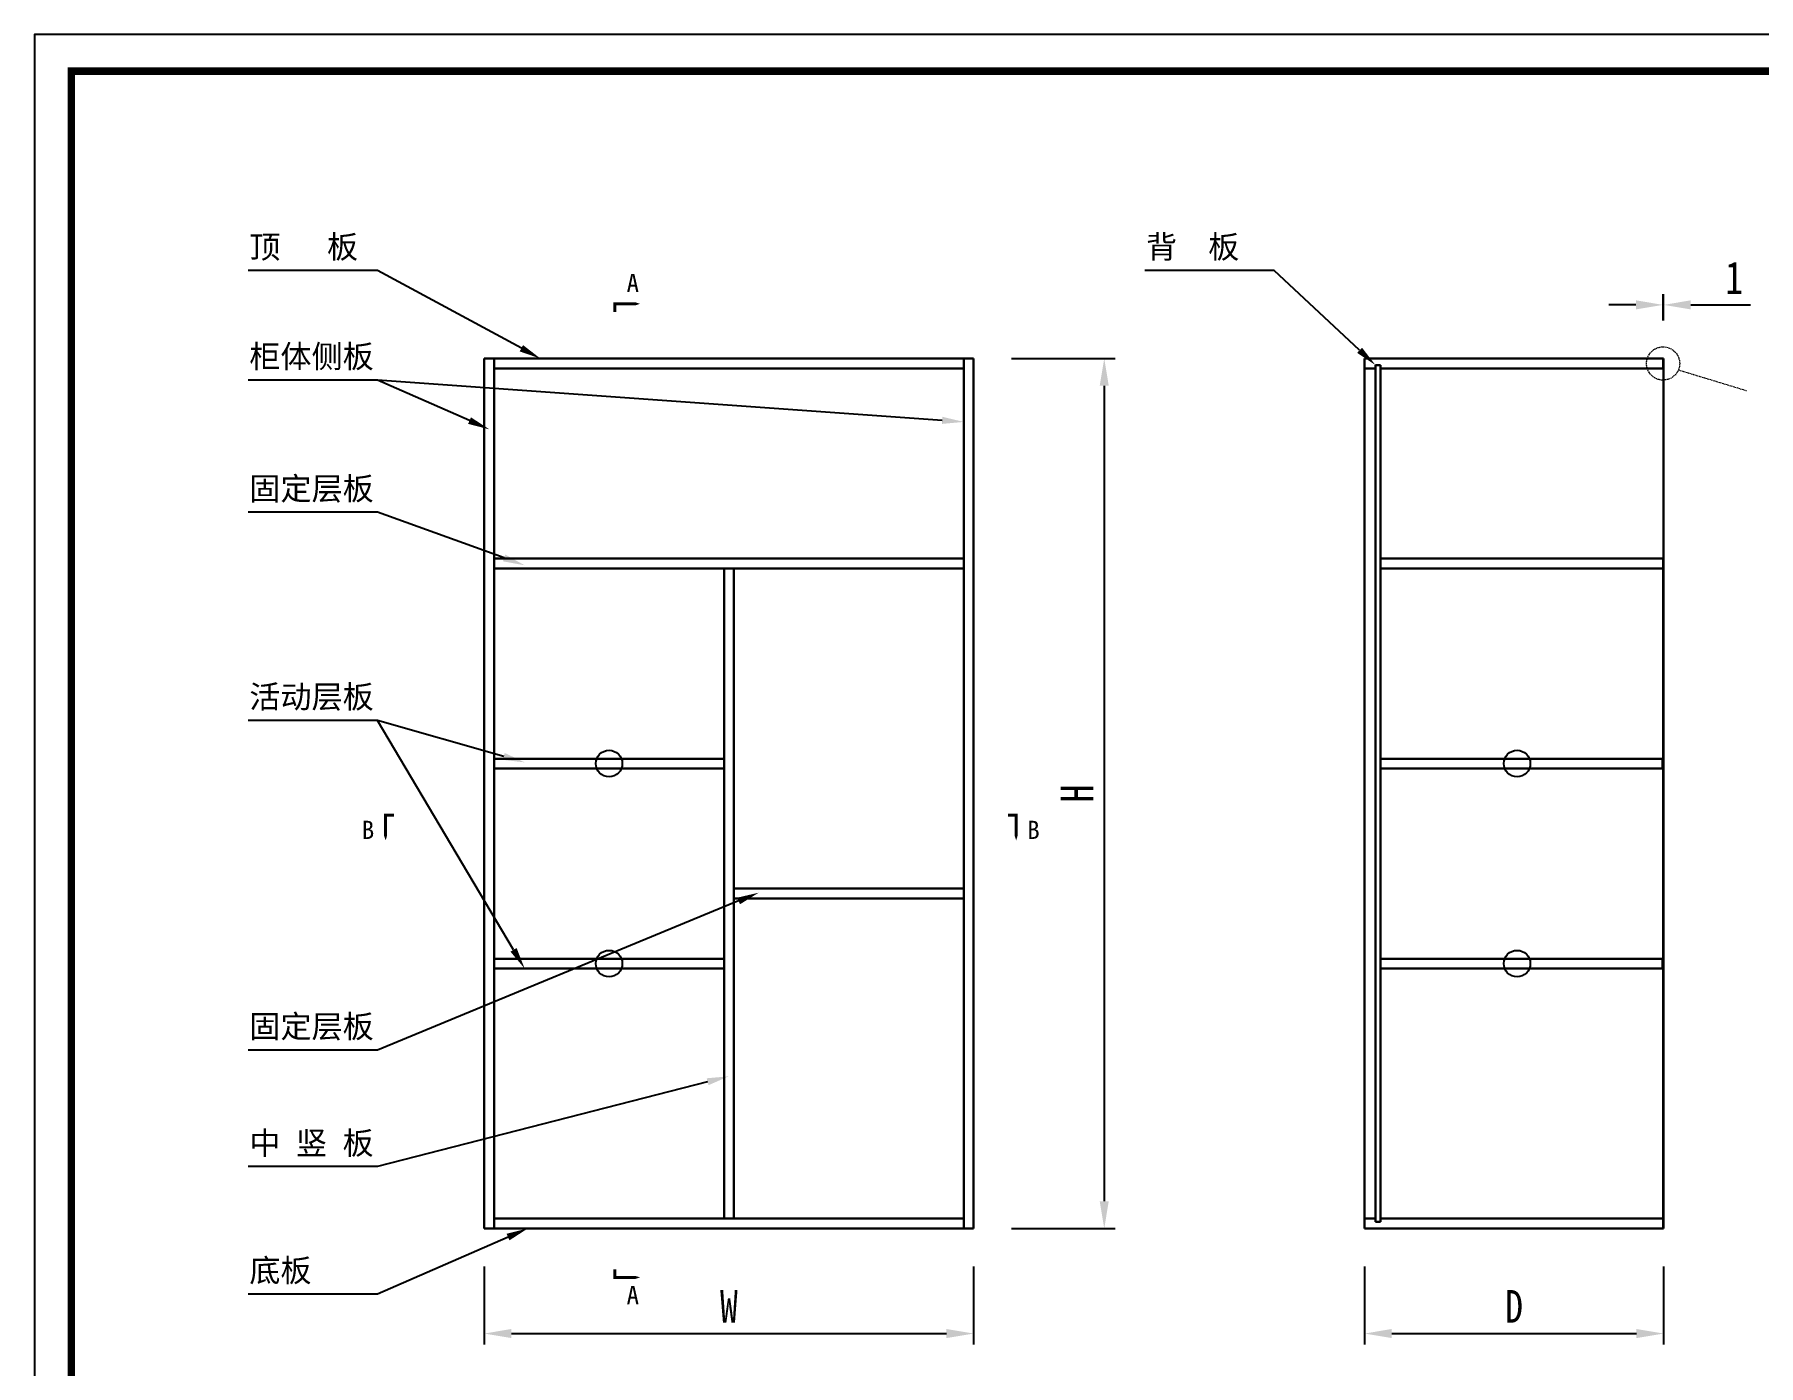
# Model space of a CAD drawing. Header units: millimetres. Extents: x 0 to 1097966, y -63096 to 223085.
# Drawn here: x 337985.2 to 338302.3, y -53772.5 to -53527.7 of the extents above; entities that cross this region are included whole.
import ezdxf
from ezdxf import colors
from ezdxf.entities.mleader import LeaderData, LeaderLine
from ezdxf.math import Vec2, Vec3

# ---------------------------------------------------------------- set-up
doc = ezdxf.new("R2010")
doc.units = ezdxf.units.MM
doc.linetypes.add('DASH', pattern=[0.35, 0.25, -0.1])
doc.styles.get("Standard").update_dxf_attribs({"font": 'arial.ttf'})
doc.styles.add('TEXT', font='', dxfattribs={"width": 0.8})
doc.styles.add('宋体', font='')
doc.styles.get('TEXT').set_extended_font_data('SimSun')
doc.styles.get('宋体').set_extended_font_data('SimSun')
doc.dimstyles.new('副本 (2) (2) ISO-25', dxfattribs={"dimtxt": 18, "dimasz": 13, "dimexe": 6, "dimexo": 12, "dimgap": 6, "dimtad": 1, "dimtxsty": 'TEXT', "dimcen": 2.5, "dimclrd": 5, "dimclre": 5, "dimclrt": 5, "dimadec": 0, "dimazin": 0, "dimtfac": 1, "dimtmove": 0, "dimatfit": 3, "dimldrblk": 'BOXFILLED', "dimfxl": 1.25, "dimarcsym": 0})

# ---------------------------------------------------------------- blocks, each defined once
blk = doc.blocks.new('*D331')
at = {"color": 5, "lineweight": -2, "transparency": 16777216}
for p, q in [((338067.94, -53754.29), (338067.94, -53768.64)), ((338157.94, -53754.29), (338157.94, -53768.64)), ((338072.94, -53766.64), (338152.94, -53766.64))]:
    blk.add_line(p, q, dxfattribs=at)
at = {"color": 5, "transparency": 16777216}
for points in [[(338072.94, -53765.8), (338072.94, -53767.47), (338067.94, -53766.64)], [(338152.94, -53765.8), (338152.94, -53767.47), (338157.94, -53766.64)]]:
    blk.add_solid(points, dxfattribs=at)
at = {"layer": 'Defpoints', "color": 0, "transparency": 16777216}
for p in [(338067.94, -53747.29), (338157.94, -53747.29), (338157.94, -53766.64)]:
    blk.add_point(p, dxfattribs=at)
at = {"color": 5, "transparency": 16777216, "insert": (338112.94, -53761.64), "char_height": 6, "attachment_point": 5, "style": 'TEXT'}
blk.add_mtext('W', dxfattribs=at)
blk = doc.blocks.new('_BoxFilled')
at = {"color": 0, "linetype": 'ByBlock', "lineweight": -2}
blk.add_line((-0.5, 0), (-1, 0), dxfattribs=at)
at = {"color": 0, "linetype": 'ByBlock'}
blk.add_solid([(-0.5, 0.5), (0.5, 0.5), (-0.5, -0.5), (0.5, -0.5)], dxfattribs=at)
blk = doc.blocks.new('*D332')
at = {"color": 5, "lineweight": -2, "transparency": 16777216}
for p, q in [((338229.85, -53754.29), (338229.85, -53768.64)), ((338284.85, -53754.29), (338284.85, -53768.64)), ((338234.85, -53766.64), (338279.85, -53766.64))]:
    blk.add_line(p, q, dxfattribs=at)
at = {"color": 5, "transparency": 16777216}
for points in [[(338234.85, -53765.8), (338234.85, -53767.47), (338229.85, -53766.64)], [(338279.85, -53765.8), (338279.85, -53767.47), (338284.85, -53766.64)]]:
    blk.add_solid(points, dxfattribs=at)
at = {"layer": 'Defpoints', "color": 0, "transparency": 16777216}
for p in [(338229.85, -53747.29), (338284.85, -53747.29), (338284.85, -53766.64)]:
    blk.add_point(p, dxfattribs=at)
at = {"color": 5, "transparency": 16777216, "insert": (338257.35, -53761.64), "char_height": 6, "attachment_point": 5, "style": 'TEXT'}
blk.add_mtext('D', dxfattribs=at)
blk = doc.blocks.new('*D333')
at = {"color": 5, "lineweight": -2, "transparency": 16777216}
for p, q in [((338164.94, -53587.29), (338183.97, -53587.29)), ((338181.97, -53592.29), (338181.97, -53742.29)), ((338164.94, -53747.29), (338183.97, -53747.29))]:
    blk.add_line(p, q, dxfattribs=at)
at = {"color": 5, "transparency": 16777216}
for points in [[(338181.13, -53592.29), (338182.8, -53592.29), (338181.97, -53587.29)], [(338181.13, -53742.29), (338182.8, -53742.29), (338181.97, -53747.29)]]:
    blk.add_solid(points, dxfattribs=at)
at = {"layer": 'Defpoints', "color": 0, "transparency": 16777216}
for p in [(338157.94, -53587.29), (338157.94, -53747.29), (338181.97, -53747.29)]:
    blk.add_point(p, dxfattribs=at)
at = {"color": 5, "transparency": 16777216, "insert": (338176.97, -53667.29), "char_height": 6, "attachment_point": 5, "rotation": 90, "style": 'TEXT'}
blk.add_mtext('H', dxfattribs=at)
blk = doc.blocks.new('*D337')
at = {"color": 5, "lineweight": -2, "transparency": 16777216}
for p, q in [((338279.75, -53577.41), (338274.75, -53577.41)), ((338284.75, -53580.29), (338284.75, -53575.41)), ((338284.75, -53577.41), (338284.85, -53577.41)), ((338284.85, -53580.29), (338284.85, -53575.41)), ((338289.85, -53577.41), (338300.8, -53577.41))]:
    blk.add_line(p, q, dxfattribs=at)
at = {"color": 5, "transparency": 16777216}
for points in [[(338279.75, -53576.57), (338279.75, -53578.24), (338284.75, -53577.41)], [(338289.85, -53576.57), (338289.85, -53578.24), (338284.85, -53577.41)]]:
    blk.add_solid(points, dxfattribs=at)
at = {"layer": 'Defpoints', "color": 0, "transparency": 16777216}
for p in [(338284.85, -53577.41), (338284.75, -53587.29), (338284.85, -53587.29)]:
    blk.add_point(p, dxfattribs=at)
at = {"color": 5, "transparency": 16777216, "insert": (338297.83, -53572.41), "char_height": 6, "attachment_point": 5, "style": 'TEXT'}
blk.add_mtext('1', dxfattribs=at)

msp = doc.modelspace()

# ---------------------------------------------------------------- linework, layer by layer
at = {"lineweight": 30}
for p, q in [((338067.937, -53587.291), (338067.937, -53747.291)), ((338067.937, -53587.291), (338157.937, -53587.291)), ((338069.737, -53587.291), (338069.737, -53747.291)), ((338156.137, -53587.291), (338156.137, -53747.291)), ((338157.937, -53587.291), (338157.937, -53747.291)), ((338229.854, -53587.291), (338229.854, -53747.291)), ((338229.854, -53587.291), (338284.854, -53587.291)), ((338284.754, -53587.291), (338284.754, -53589.091)), ((338284.854, -53587.291), (338284.854, -53747.291)), ((338069.737, -53589.091), (338156.137, -53589.091)), ((338229.854, -53589.091), (338231.854, -53589.091)), ((338231.854, -53588.491), (338231.854, -53746.091)), ((338231.854, -53588.491), (338232.754, -53588.491)), ((338232.754, -53588.491), (338232.754, -53746.091)), ((338232.754, -53589.091), (338284.754, -53589.091)), ((338069.737, -53624.091), (338156.137, -53624.091)), ((338232.754, -53624.091), (338284.754, -53624.091)), ((338284.754, -53624.091), (338284.754, -53745.491)), ((338069.737, -53625.891), (338156.137, -53625.891)), ((338112.037, -53625.891), (338112.037, -53745.491)), ((338113.837, -53625.891), (338113.837, -53745.491)), ((338232.754, -53625.891), (338284.754, -53625.891)), ((338112.037, -53660.891), (338069.737, -53660.891)), ((338112.037, -53662.691), (338069.737, -53662.691)), ((338284.654, -53660.891), (338232.754, -53660.891)), ((338284.654, -53662.691), (338232.754, -53662.691)), ((338284.654, -53660.891), (338284.654, -53662.691)), ((338113.837, -53684.791), (338156.137, -53684.791)), ((338113.837, -53686.591), (338156.137, -53686.591)), ((338112.037, -53697.691), (338069.737, -53697.691)), ((338284.654, -53697.691), (338232.754, -53697.691)), ((338284.654, -53697.691), (338284.654, -53699.491)), ((338112.037, -53699.491), (338069.737, -53699.491)), ((338284.654, -53699.491), (338232.754, -53699.491)), ((338069.737, -53745.491), (338156.137, -53745.491)), ((338229.854, -53745.491), (338231.854, -53745.491)), ((338232.754, -53745.491), (338284.754, -53745.491)), ((338284.754, -53745.491), (338284.754, -53747.291)), ((338067.937, -53747.291), (338157.937, -53747.291)), ((338229.854, -53747.291), (338284.854, -53747.291)), ((338231.854, -53746.091), (338232.754, -53746.091))]:
    msp.add_line(p, q, dxfattribs=at)
at = {"color": 251, "linetype": 'DASH', "lineweight": 13, "true_color": 0x636466}
msp.add_line((338287.574, -53589.359), (338300.095, -53593.173), dxfattribs=at)
msp.add_lwpolyline([(337985.218, -53928.615), (338552.218, -53928.615), (338552.218, -53527.665), (337985.218, -53527.665)], close=True)
at = {"const_width": 1.35}
msp.add_lwpolyline([(337991.968, -53921.865), (338545.468, -53921.865), (338545.468, -53534.415), (337991.968, -53534.415)], close=True, dxfattribs=at)
for points in [[(338096.599, -53577.216, 0, 1.08, 0), (338094.916, -53577.216, 0.54, 0.54, 0), (338091.967, -53577.216, 0.54, 0.54, 0), (338091.967, -53578.731, 0.54, 0.54, 0)], [(338049.795, -53675.91, 0, 1.08, 0), (338049.795, -53674.227, 0.54, 0.54, 0), (338049.795, -53671.279, 0.54, 0.54, 0), (338051.311, -53671.279, 0.54, 0.54, 0)], [(338165.768, -53675.91, 0, 1.08, 0), (338165.768, -53674.227, 0.54, 0.54, 0), (338165.768, -53671.279, 0.54, 0.54, 0), (338164.253, -53671.279, 0.54, 0.54, 0)], [(338096.599, -53756.315, 0, 1.08, 0), (338094.916, -53756.315, 0.54, 0.54, 0), (338091.967, -53756.315, 0.54, 0.54, 0), (338091.967, -53754.8, 0.54, 0.54, 0)]]:
    msp.add_lwpolyline(points, format="xyseb")
at = {"color": 251, "linetype": 'DASH', "lineweight": 13, "true_color": 0x636466}
msp.add_circle((338284.754, -53588.191), 3.052, dxfattribs=at)
for centre in [(338090.887, -53661.791), (338257.889, -53661.791), (338090.887, -53698.591), (338257.889, -53698.591)]:
    msp.add_circle(centre, 2.44)

# ---------------------------------------------------------------- texts
at = {"color": 4, "attachment_point": 4, "style": '宋体'}
for s, insert, char_height, width in [('顶   板', (338024.741, -53566.968), 4.1923, 31.34167), ('背  板', (338189.657, -53566.968), 4.1923, 31.34167), ('{\\C256;A}', (338094.121, -53573.385), 3.3539, 4.17765), ('柜体侧板', (338024.741, -53587.117), 4.1923, 31.34167), ('固定层板', (338024.741, -53611.454), 4.1923, 31.34167), ('活动层板', (338024.741, -53649.744), 4.1923, 31.34167), ('{\\C256;B}', (338045.424, -53673.983), 3.3539, 4.17765), ('{\\C256;B}', (338167.815, -53673.983), 3.3539, 4.17765), ('固定层板', (338024.741, -53710.391), 4.1923, 31.34167), ('中 竖 板', (338024.741, -53731.818), 4.1923, 31.34167), ('底板', (338024.741, -53755.263), 4.1923, 31.34167), ('{\\C256;A}', (338094.121, -53759.56), 3.3539, 4.17765)]:
    msp.add_mtext(s, dxfattribs=dict(at, insert=insert, char_height=char_height, width=width))

# ---------------------------------------------------------------- dimensions: what is measured, and where the dimension line sits
for base, p1, p2, text, picture, middle in [((338284.854, -53577.406), (338284.754, -53587.291), (338284.854, -53587.291), '1', '*D337', (338297.828, -53572.406)), ((338157.937, -53766.638), (338067.937, -53747.291), (338157.937, -53747.291), 'W', '*D331', (338112.937, -53761.638)), ((338284.854, -53766.638), (338229.854, -53747.291), (338284.854, -53747.291), 'D', '*D332', (338257.354, -53761.638))]:
    dim = msp.add_linear_dim(base=base, p1=p1, p2=p2, text=text, dimstyle='副本 (2) (2) ISO-25', override={"dimtxt": 6, "dimasz": 5, "dimexe": 2, "dimexo": 7, "dimgap": 2, "dimfxl": 30, "dimfxlon": 1})
    dim.commit()
    dim.dimension.update_dxf_attribs({"geometry": picture, "text_midpoint": middle})
dim = msp.add_linear_dim(base=(338181.965, -53747.291), p1=(338157.937, -53587.291), p2=(338157.937, -53747.291), angle=90, text='H', dimstyle='副本 (2) (2) ISO-25', override={"dimtxt": 6, "dimasz": 5, "dimexe": 2, "dimexo": 7, "dimgap": 2, "dimfxl": 30, "dimfxlon": 1})
dim.commit()
dim.dimension.update_dxf_attribs({"geometry": '*D333', "text_midpoint": (338176.965, -53667.291)})

# ---------------------------------------------------------------- leaders
at = {"color": 4}
ml = msp.add_multileader_mtext('Standard', dxfattribs=at)
ml.set_content('', color=4)
ml.set_leader_properties()
ml.build(insert=Vec2(0, 0))
ctx = ml.context
ctx.base_point, ctx.plane_origin = Vec3(338020.507, -53571.083), Vec3(338069.997, -53548.786)
ctx.text_align_type = 2
notes = []
notes.append((ctx, [(0, (1, 1, 0), (338048.285, -53571.083), (-1, 0), 23.779, [(0, [(338078.284, -53587.291)], 0, [])])]))
ctx.mtext.insert, ctx.mtext.alignment, ctx.mtext.flow_direction = Vec3(338022.507, -53569.083), 3, 5
ml = msp.add_multileader_mtext('Standard', dxfattribs=at)
ml.set_content('', color=4)
ml.set_leader_properties()
ml.build(insert=Vec2(0, 0))
ctx = ml.context
ctx.base_point, ctx.plane_origin = Vec3(338185.422, -53571.083), Vec3(338234.913, -53548.786)
ctx.text_align_type = 2
notes.append((ctx, [(0, (1, 1, 0), (338213.201, -53571.083), (-1, 0), 23.779, [(0, [(338231.854, -53588.491)], 0, [])])]))
ctx.mtext.insert, ctx.mtext.alignment, ctx.mtext.flow_direction = Vec3(338187.422, -53569.083), 3, 5
ml = msp.add_multileader_mtext('Standard', dxfattribs=at)
ml.set_content('', color=4)
ml.set_leader_properties()
ml.build(insert=Vec2(0, 0))
ctx = ml.context
ctx.base_point, ctx.plane_origin = Vec3(338020.507, -53591.231), Vec3(338069.997, -53568.934)
ctx.text_align_type = 2
notes.append((ctx, [(0, (1, 1, 0), (338048.285, -53591.231), (-1, 0), 23.779, [(0, [(338068.894, -53600.31)], 0, [])])]))
ctx.mtext.insert, ctx.mtext.alignment, ctx.mtext.flow_direction = Vec3(338022.507, -53589.231), 3, 5
ml = msp.add_multileader_mtext('Standard', dxfattribs=at)
ml.set_content('', color=4)
ml.set_leader_properties()
ml.build(insert=Vec2(0, 0))
ctx = ml.context
ctx.base_point, ctx.plane_origin = Vec3(338020.507, -53591.231), Vec3(338069.997, -53568.934)
ctx.text_align_type = 2
notes.append((ctx, [(0, (1, 1, 0), (338048.285, -53591.231), (-1, 0), 23.779, [(0, [(338156.137, -53598.937)], 0, [])])]))
ctx.mtext.insert, ctx.mtext.alignment, ctx.mtext.flow_direction = Vec3(338022.507, -53589.231), 3, 5
ml = msp.add_multileader_mtext('Standard', dxfattribs=at)
ml.set_content('', color=4)
ml.set_leader_properties()
ml.build(insert=Vec2(0, 0))
ctx = ml.context
ctx.base_point, ctx.plane_origin = Vec3(338020.507, -53615.569), Vec3(338069.997, -53593.272)
ctx.text_align_type = 2
notes.append((ctx, [(0, (1, 1, 0), (338048.285, -53615.569), (-1, 0), 23.779, [(0, [(338075.367, -53625.316)], 0, [])])]))
ctx.mtext.insert, ctx.mtext.alignment, ctx.mtext.flow_direction = Vec3(338022.507, -53613.569), 3, 5
ml = msp.add_multileader_mtext('Standard', dxfattribs=at)
ml.set_content('', color=4)
ml.set_leader_properties()
ml.build(insert=Vec2(0, 0))
ctx = ml.context
ctx.base_point, ctx.plane_origin = Vec3(338020.507, -53653.859), Vec3(338069.997, -53631.562)
ctx.text_align_type = 2
notes.append((ctx, [(0, (1, 1, 0), (338048.285, -53653.859), (-1, 0), 23.779, [(0, [(338075.367, -53661.565)], 0, [])])]))
ctx.mtext.insert, ctx.mtext.alignment, ctx.mtext.flow_direction = Vec3(338022.507, -53651.859), 3, 5
ml = msp.add_multileader_mtext('Standard', dxfattribs=at)
ml.set_content('', color=4)
ml.set_leader_properties()
ml.build(insert=Vec2(0, 0))
ctx = ml.context
ctx.base_point, ctx.plane_origin = Vec3(338020.507, -53653.859), Vec3(338069.997, -53631.562)
ctx.text_align_type = 2
notes.append((ctx, [(0, (1, 1, 0), (338048.285, -53653.859), (-1, 0), 23.779, [(0, [(338075.367, -53699.491)], 0, [])])]))
ctx.mtext.insert, ctx.mtext.alignment, ctx.mtext.flow_direction = Vec3(338022.507, -53651.859), 3, 5
ml = msp.add_multileader_mtext('Standard', dxfattribs=at)
ml.set_content('', color=4)
ml.set_leader_properties()
ml.build(insert=Vec2(0, 0))
ctx = ml.context
ctx.base_point, ctx.plane_origin = Vec3(338020.507, -53714.506), Vec3(338069.997, -53692.209)
ctx.text_align_type = 2
notes.append((ctx, [(0, (1, 1, 0), (338048.285, -53714.506), (-1, 0), 23.779, [(0, [(338118.419, -53685.537)], 0, [])])]))
ctx.mtext.insert, ctx.mtext.alignment, ctx.mtext.flow_direction = Vec3(338022.507, -53712.506), 3, 5
ml = msp.add_multileader_mtext('Standard', dxfattribs=at)
ml.set_content('', color=4)
ml.set_leader_properties()
ml.build(insert=Vec2(0, 0))
ctx = ml.context
ctx.base_point, ctx.plane_origin = Vec3(338020.507, -53735.933), Vec3(338069.997, -53713.636)
ctx.text_align_type = 2
notes.append((ctx, [(0, (1, 1, 0), (338048.285, -53735.933), (-1, 0), 23.779, [(0, [(338112.901, -53719.32)], 0, [])])]))
ctx.mtext.insert, ctx.mtext.alignment, ctx.mtext.flow_direction = Vec3(338022.507, -53733.933), 3, 5
ml = msp.add_multileader_mtext('Standard', dxfattribs=at)
ml.set_content('', color=4)
ml.set_leader_properties()
ml.build(insert=Vec2(0, 0))
ctx = ml.context
ctx.base_point, ctx.plane_origin = Vec3(338020.507, -53759.378), Vec3(338069.997, -53737.081)
ctx.text_align_type = 2
notes.append((ctx, [(0, (1, 1, 0), (338048.285, -53759.378), (-1, 0), 23.779, [(0, [(338075.975, -53747.291)], 0, [])])]))
ctx.mtext.insert, ctx.mtext.alignment, ctx.mtext.flow_direction = Vec3(338022.507, -53757.378), 3, 5
for ctx, leaders in notes:
    for number, flags, end, landing, length, lines in leaders:
        leader = LeaderData()
        leader.index, (leader.has_last_leader_line, leader.has_dogleg_vector, leader.attachment_direction) = number, flags
        leader.last_leader_point, leader.dogleg_vector, leader.dogleg_length = Vec3(end), Vec3(landing), length
        for number, points, colour, breaks in lines:
            line = LeaderLine()
            line.index, line.vertices, line.color, line.breaks = number, Vec3.list(points), colors.encode_raw_color(colour), breaks
            leader.lines.append(line)
        ctx.leaders.append(leader)

doc.saveas('drawing.dxf')
